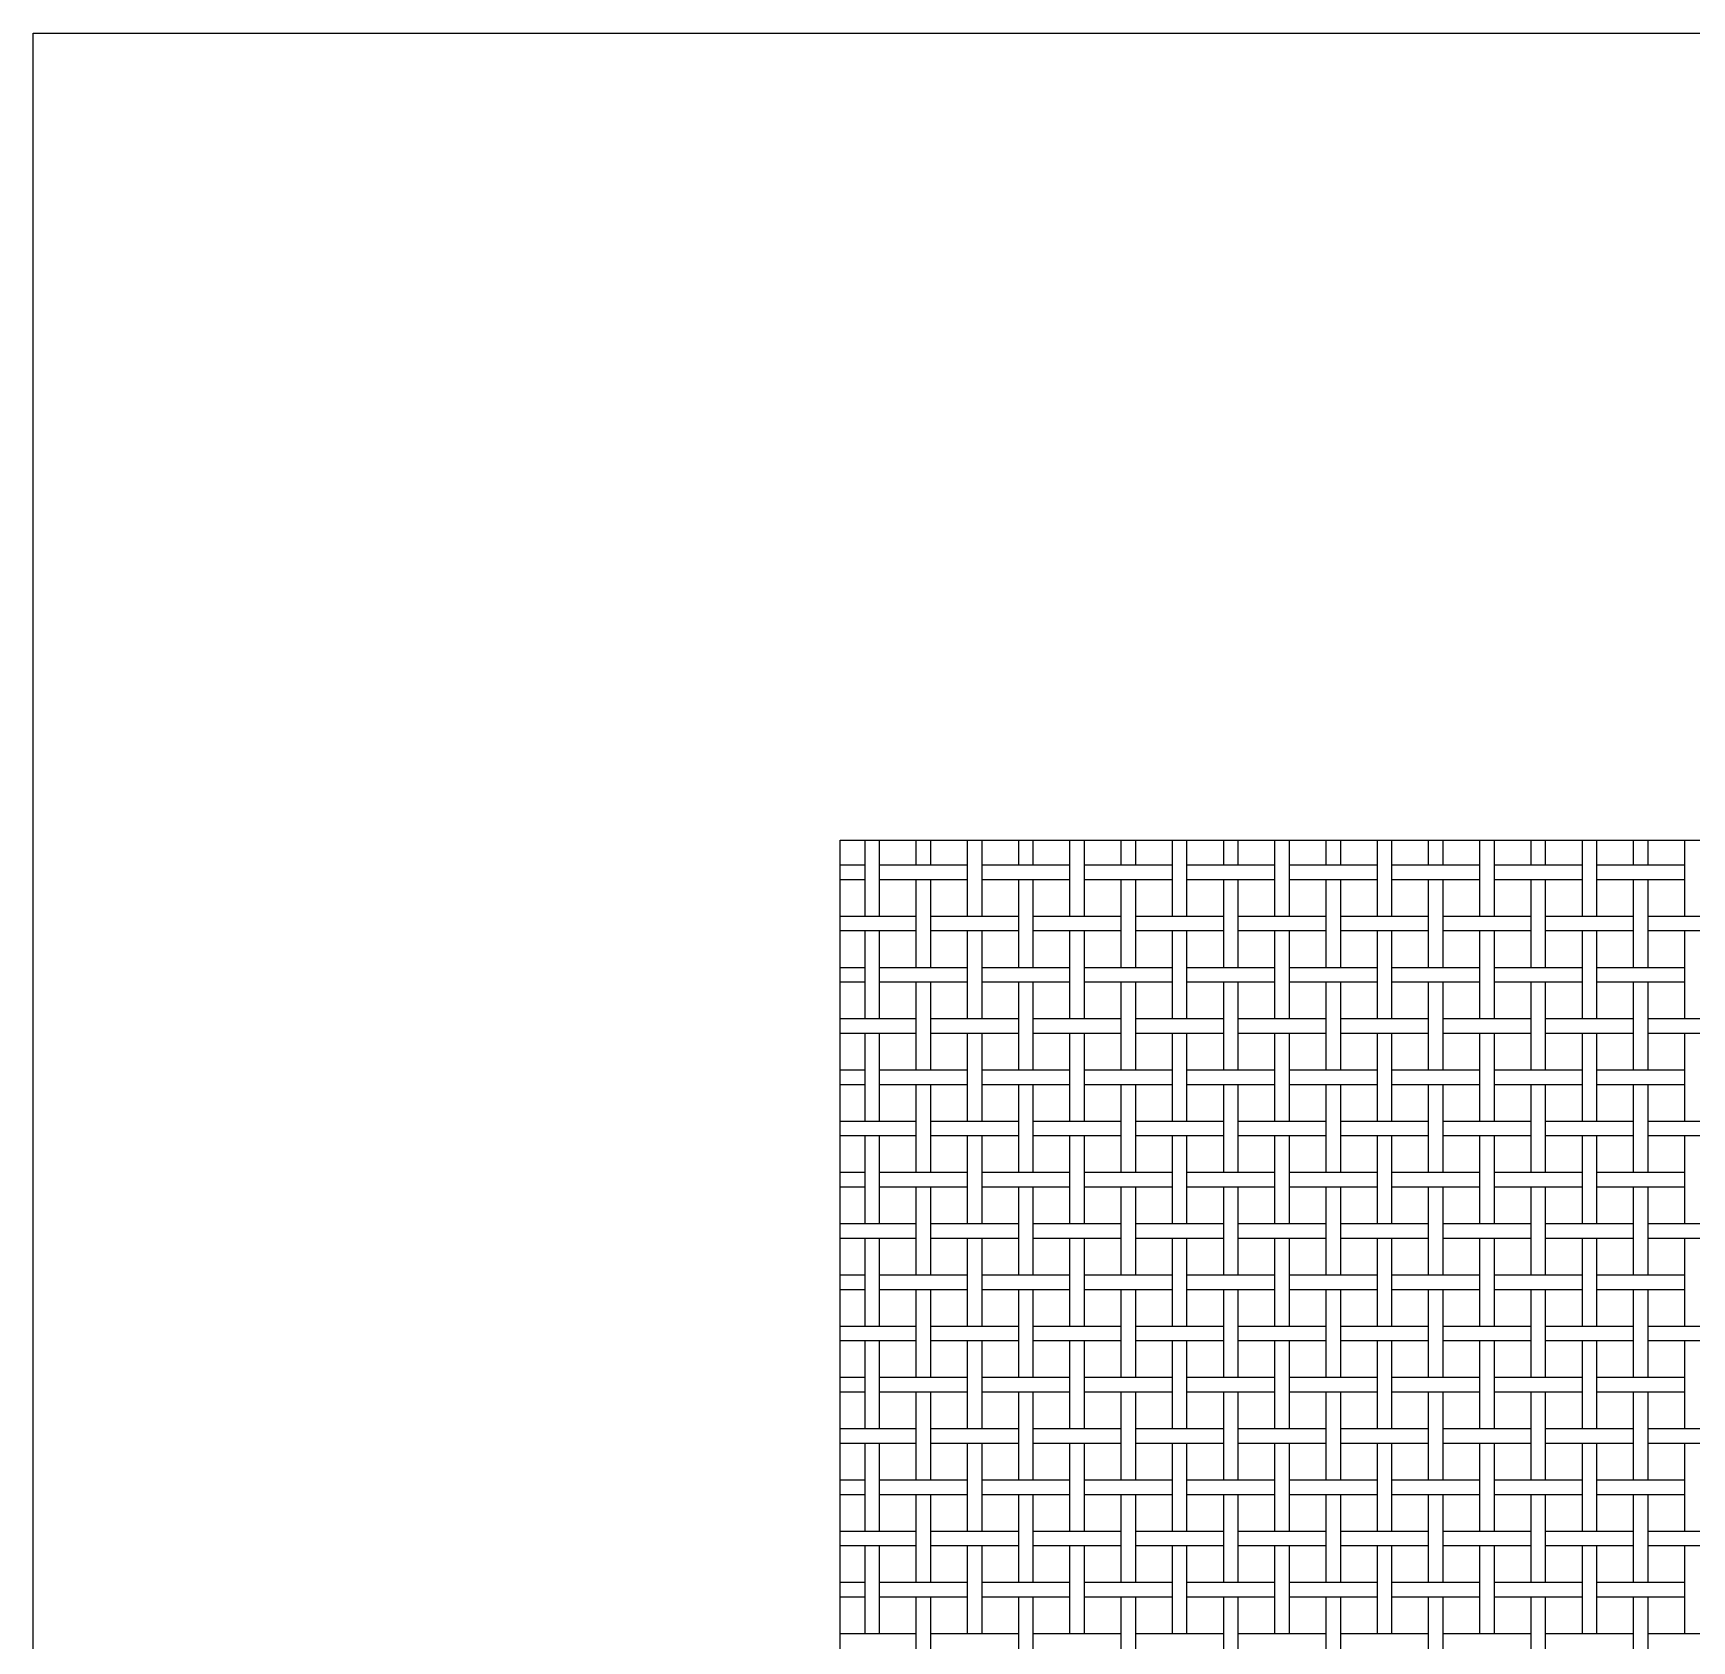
# Model space of a CAD drawing. Extents: x 0.5 to 91.8, y 0 to 62.7.
# Drawn here: x 14.88 to 35.43, y 42.77 to 62.69 of the extents above; entities that cross this region are included whole.
import ezdxf

# ---------------------------------------------------------------- set-up
doc = ezdxf.new("R2010")
doc.units = 0
doc.layers.get('0').update_dxf_attribs({"linetype": 'CONTINUOUS'})

msp = doc.modelspace()

# ---------------------------------------------------------------- linework, layer by layer
at = {"color": 7, "linetype": 'CONTINUOUS'}
for p, q in [((14.875, 62.69), (64.875, 62.69)), ((14.875, 12.69), (14.875, 62.69)), ((24.875, 52.69), (54.875, 52.69)), ((24.875, 22.69), (24.875, 52.69)), ((25.18, 52.69), (25.18, 51.75)), ((25.36, 52.69), (25.36, 51.75)), ((25.815, 52.69), (25.815, 52.385)), ((25.995, 52.69), (25.995, 52.385)), ((26.45, 52.69), (26.45, 51.75)), ((26.63, 52.69), (26.63, 51.75)), ((27.085, 52.69), (27.085, 52.385)), ((27.265, 52.69), (27.265, 52.385)), ((27.72, 52.69), (27.72, 51.75)), ((27.9, 52.69), (27.9, 51.75)), ((28.355, 52.69), (28.355, 52.385)), ((28.535, 52.69), (28.535, 52.385)), ((28.99, 52.69), (28.99, 51.75)), ((29.17, 52.69), (29.17, 51.75)), ((29.625, 52.69), (29.625, 52.385)), ((29.805, 52.69), (29.805, 52.385)), ((30.26, 52.69), (30.26, 51.75)), ((30.44, 52.69), (30.44, 51.75)), ((30.895, 52.69), (30.895, 52.385)), ((31.075, 52.69), (31.075, 52.385)), ((31.53, 52.69), (31.53, 51.75)), ((31.71, 52.69), (31.71, 51.75)), ((32.165, 52.69), (32.165, 52.385)), ((32.345, 52.69), (32.345, 52.385)), ((32.8, 52.69), (32.8, 51.75)), ((32.98, 52.69), (32.98, 51.75)), ((33.435, 52.69), (33.435, 52.385)), ((33.615, 52.69), (33.615, 52.385)), ((34.07, 52.69), (34.07, 51.75)), ((34.25, 52.69), (34.25, 51.75)), ((34.705, 52.69), (34.705, 52.385)), ((34.885, 52.69), (34.885, 52.385)), ((35.34, 52.69), (35.34, 51.75)), ((24.875, 52.385), (25.18, 52.385)), ((25.36, 52.385), (26.45, 52.385)), ((26.63, 52.385), (27.72, 52.385)), ((27.9, 52.385), (28.99, 52.385)), ((29.17, 52.385), (30.26, 52.385)), ((30.44, 52.385), (31.53, 52.385)), ((31.71, 52.385), (32.8, 52.385)), ((32.98, 52.385), (34.07, 52.385)), ((34.25, 52.385), (35.34, 52.385)), ((24.875, 52.205), (25.18, 52.205)), ((25.36, 52.205), (26.45, 52.205)), ((25.815, 52.205), (25.815, 51.115)), ((25.995, 52.205), (25.995, 51.115)), ((26.63, 52.205), (27.72, 52.205)), ((27.085, 52.205), (27.085, 51.115)), ((27.265, 52.205), (27.265, 51.115)), ((27.9, 52.205), (28.99, 52.205)), ((28.355, 52.205), (28.355, 51.115)), ((28.535, 52.205), (28.535, 51.115)), ((29.17, 52.205), (30.26, 52.205)), ((29.625, 52.205), (29.625, 51.115)), ((29.805, 52.205), (29.805, 51.115)), ((30.44, 52.205), (31.53, 52.205)), ((30.895, 52.205), (30.895, 51.115)), ((31.075, 52.205), (31.075, 51.115)), ((31.71, 52.205), (32.8, 52.205)), ((32.165, 52.205), (32.165, 51.115)), ((32.345, 52.205), (32.345, 51.115)), ((32.98, 52.205), (34.07, 52.205)), ((33.435, 52.205), (33.435, 51.115)), ((33.615, 52.205), (33.615, 51.115)), ((34.25, 52.205), (35.34, 52.205)), ((34.705, 52.205), (34.705, 51.115)), ((34.885, 52.205), (34.885, 51.115)), ((24.875, 51.75), (25.815, 51.75)), ((25.995, 51.75), (27.085, 51.75)), ((27.265, 51.75), (28.355, 51.75)), ((28.535, 51.75), (29.625, 51.75)), ((29.805, 51.75), (30.895, 51.75)), ((31.075, 51.75), (32.165, 51.75)), ((32.345, 51.75), (33.435, 51.75)), ((33.615, 51.75), (34.705, 51.75)), ((34.885, 51.75), (35.975, 51.75)), ((24.875, 51.57), (25.815, 51.57)), ((25.18, 51.57), (25.18, 50.48)), ((25.36, 51.57), (25.36, 50.48)), ((25.995, 51.57), (27.085, 51.57)), ((26.45, 51.57), (26.45, 50.48)), ((26.63, 51.57), (26.63, 50.48)), ((27.265, 51.57), (28.355, 51.57)), ((27.72, 51.57), (27.72, 50.48)), ((27.9, 51.57), (27.9, 50.48)), ((28.535, 51.57), (29.625, 51.57)), ((28.99, 51.57), (28.99, 50.48)), ((29.17, 51.57), (29.17, 50.48)), ((29.805, 51.57), (30.895, 51.57)), ((30.26, 51.57), (30.26, 50.48)), ((30.44, 51.57), (30.44, 50.48)), ((31.075, 51.57), (32.165, 51.57)), ((31.53, 51.57), (31.53, 50.48)), ((31.71, 51.57), (31.71, 50.48)), ((32.345, 51.57), (33.435, 51.57)), ((32.8, 51.57), (32.8, 50.48)), ((32.98, 51.57), (32.98, 50.48)), ((33.615, 51.57), (34.705, 51.57)), ((34.07, 51.57), (34.07, 50.48)), ((34.25, 51.57), (34.25, 50.48)), ((34.885, 51.57), (35.975, 51.57)), ((35.34, 51.57), (35.34, 50.48)), ((24.875, 51.115), (25.18, 51.115)), ((25.36, 51.115), (26.45, 51.115)), ((26.63, 51.115), (27.72, 51.115)), ((27.9, 51.115), (28.99, 51.115)), ((29.17, 51.115), (30.26, 51.115)), ((30.44, 51.115), (31.53, 51.115)), ((31.71, 51.115), (32.8, 51.115)), ((32.98, 51.115), (34.07, 51.115)), ((34.25, 51.115), (35.34, 51.115)), ((24.875, 50.935), (25.18, 50.935)), ((25.36, 50.935), (26.45, 50.935)), ((25.815, 50.935), (25.815, 49.845)), ((25.995, 50.935), (25.995, 49.845)), ((26.63, 50.935), (27.72, 50.935)), ((27.085, 50.935), (27.085, 49.845)), ((27.265, 50.935), (27.265, 49.845)), ((27.9, 50.935), (28.99, 50.935)), ((28.355, 50.935), (28.355, 49.845)), ((28.535, 50.935), (28.535, 49.845)), ((29.17, 50.935), (30.26, 50.935)), ((29.625, 50.935), (29.625, 49.845)), ((29.805, 50.935), (29.805, 49.845)), ((30.44, 50.935), (31.53, 50.935)), ((30.895, 50.935), (30.895, 49.845)), ((31.075, 50.935), (31.075, 49.845)), ((31.71, 50.935), (32.8, 50.935)), ((32.165, 50.935), (32.165, 49.845)), ((32.345, 50.935), (32.345, 49.845)), ((32.98, 50.935), (34.07, 50.935)), ((33.435, 50.935), (33.435, 49.845)), ((33.615, 50.935), (33.615, 49.845)), ((34.25, 50.935), (35.34, 50.935)), ((34.705, 50.935), (34.705, 49.845)), ((34.885, 50.935), (34.885, 49.845)), ((24.875, 50.48), (25.815, 50.48)), ((25.995, 50.48), (27.085, 50.48)), ((27.265, 50.48), (28.355, 50.48)), ((28.535, 50.48), (29.625, 50.48)), ((29.805, 50.48), (30.895, 50.48)), ((31.075, 50.48), (32.165, 50.48)), ((32.345, 50.48), (33.435, 50.48)), ((33.615, 50.48), (34.705, 50.48)), ((34.885, 50.48), (35.975, 50.48)), ((24.875, 50.3), (25.815, 50.3)), ((25.18, 50.3), (25.18, 49.21)), ((25.36, 50.3), (25.36, 49.21)), ((25.995, 50.3), (27.085, 50.3)), ((26.45, 50.3), (26.45, 49.21)), ((26.63, 50.3), (26.63, 49.21)), ((27.265, 50.3), (28.355, 50.3)), ((27.72, 50.3), (27.72, 49.21)), ((27.9, 50.3), (27.9, 49.21)), ((28.535, 50.3), (29.625, 50.3)), ((28.99, 50.3), (28.99, 49.21)), ((29.17, 50.3), (29.17, 49.21)), ((29.805, 50.3), (30.895, 50.3)), ((30.26, 50.3), (30.26, 49.21)), ((30.44, 50.3), (30.44, 49.21)), ((31.075, 50.3), (32.165, 50.3)), ((31.53, 50.3), (31.53, 49.21)), ((31.71, 50.3), (31.71, 49.21)), ((32.345, 50.3), (33.435, 50.3)), ((32.8, 50.3), (32.8, 49.21)), ((32.98, 50.3), (32.98, 49.21)), ((33.615, 50.3), (34.705, 50.3)), ((34.07, 50.3), (34.07, 49.21)), ((34.25, 50.3), (34.25, 49.21)), ((34.885, 50.3), (35.975, 50.3)), ((35.34, 50.3), (35.34, 49.21)), ((24.875, 49.845), (25.18, 49.845)), ((25.36, 49.845), (26.45, 49.845)), ((26.63, 49.845), (27.72, 49.845)), ((27.9, 49.845), (28.99, 49.845)), ((29.17, 49.845), (30.26, 49.845)), ((30.44, 49.845), (31.53, 49.845)), ((31.71, 49.845), (32.8, 49.845)), ((32.98, 49.845), (34.07, 49.845)), ((34.25, 49.845), (35.34, 49.845)), ((24.875, 49.665), (25.18, 49.665)), ((25.36, 49.665), (26.45, 49.665)), ((25.815, 49.665), (25.815, 48.575)), ((25.995, 49.665), (25.995, 48.575)), ((26.63, 49.665), (27.72, 49.665)), ((27.085, 49.665), (27.085, 48.575)), ((27.265, 49.665), (27.265, 48.575)), ((27.9, 49.665), (28.99, 49.665)), ((28.355, 49.665), (28.355, 48.575)), ((28.535, 49.665), (28.535, 48.575)), ((29.17, 49.665), (30.26, 49.665)), ((29.625, 49.665), (29.625, 48.575)), ((29.805, 49.665), (29.805, 48.575)), ((30.44, 49.665), (31.53, 49.665)), ((30.895, 49.665), (30.895, 48.575)), ((31.075, 49.665), (31.075, 48.575)), ((31.71, 49.665), (32.8, 49.665)), ((32.165, 49.665), (32.165, 48.575)), ((32.345, 49.665), (32.345, 48.575)), ((32.98, 49.665), (34.07, 49.665)), ((33.435, 49.665), (33.435, 48.575)), ((33.615, 49.665), (33.615, 48.575)), ((34.25, 49.665), (35.34, 49.665)), ((34.705, 49.665), (34.705, 48.575)), ((34.885, 49.665), (34.885, 48.575)), ((24.875, 49.21), (25.815, 49.21)), ((25.995, 49.21), (27.085, 49.21)), ((27.265, 49.21), (28.355, 49.21)), ((28.535, 49.21), (29.625, 49.21)), ((29.805, 49.21), (30.895, 49.21)), ((31.075, 49.21), (32.165, 49.21)), ((32.345, 49.21), (33.435, 49.21)), ((33.615, 49.21), (34.705, 49.21)), ((34.885, 49.21), (35.975, 49.21)), ((24.875, 49.03), (25.815, 49.03)), ((25.18, 49.03), (25.18, 47.94)), ((25.36, 49.03), (25.36, 47.94)), ((25.995, 49.03), (27.085, 49.03)), ((26.45, 49.03), (26.45, 47.94)), ((26.63, 49.03), (26.63, 47.94)), ((27.265, 49.03), (28.355, 49.03)), ((27.72, 49.03), (27.72, 47.94)), ((27.9, 49.03), (27.9, 47.94)), ((28.535, 49.03), (29.625, 49.03)), ((28.99, 49.03), (28.99, 47.94)), ((29.17, 49.03), (29.17, 47.94)), ((29.805, 49.03), (30.895, 49.03)), ((30.26, 49.03), (30.26, 47.94)), ((30.44, 49.03), (30.44, 47.94)), ((31.075, 49.03), (32.165, 49.03)), ((31.53, 49.03), (31.53, 47.94)), ((31.71, 49.03), (31.71, 47.94)), ((32.345, 49.03), (33.435, 49.03)), ((32.8, 49.03), (32.8, 47.94)), ((32.98, 49.03), (32.98, 47.94)), ((33.615, 49.03), (34.705, 49.03)), ((34.07, 49.03), (34.07, 47.94)), ((34.25, 49.03), (34.25, 47.94)), ((34.885, 49.03), (35.975, 49.03)), ((35.34, 49.03), (35.34, 47.94)), ((24.875, 48.575), (25.18, 48.575)), ((25.36, 48.575), (26.45, 48.575)), ((26.63, 48.575), (27.72, 48.575)), ((27.9, 48.575), (28.99, 48.575)), ((29.17, 48.575), (30.26, 48.575)), ((30.44, 48.575), (31.53, 48.575)), ((31.71, 48.575), (32.8, 48.575)), ((32.98, 48.575), (34.07, 48.575)), ((34.25, 48.575), (35.34, 48.575)), ((24.875, 48.395), (25.18, 48.395)), ((25.36, 48.395), (26.45, 48.395)), ((25.815, 48.395), (25.815, 47.305)), ((25.995, 48.395), (25.995, 47.305)), ((26.63, 48.395), (27.72, 48.395)), ((27.085, 48.395), (27.085, 47.305)), ((27.265, 48.395), (27.265, 47.305)), ((27.9, 48.395), (28.99, 48.395)), ((28.355, 48.395), (28.355, 47.305)), ((28.535, 48.395), (28.535, 47.305)), ((29.17, 48.395), (30.26, 48.395)), ((29.625, 48.395), (29.625, 47.305)), ((29.805, 48.395), (29.805, 47.305)), ((30.44, 48.395), (31.53, 48.395)), ((30.895, 48.395), (30.895, 47.305)), ((31.075, 48.395), (31.075, 47.305)), ((31.71, 48.395), (32.8, 48.395)), ((32.165, 48.395), (32.165, 47.305)), ((32.345, 48.395), (32.345, 47.305)), ((32.98, 48.395), (34.07, 48.395)), ((33.435, 48.395), (33.435, 47.305)), ((33.615, 48.395), (33.615, 47.305)), ((34.25, 48.395), (35.34, 48.395)), ((34.705, 48.395), (34.705, 47.305)), ((34.885, 48.395), (34.885, 47.305)), ((24.875, 47.94), (25.815, 47.94)), ((25.995, 47.94), (27.085, 47.94)), ((27.265, 47.94), (28.355, 47.94)), ((28.535, 47.94), (29.625, 47.94)), ((29.805, 47.94), (30.895, 47.94)), ((31.075, 47.94), (32.165, 47.94)), ((32.345, 47.94), (33.435, 47.94)), ((33.615, 47.94), (34.705, 47.94)), ((34.885, 47.94), (35.975, 47.94)), ((24.875, 47.76), (25.815, 47.76)), ((25.18, 47.76), (25.18, 46.67)), ((25.36, 47.76), (25.36, 46.67)), ((25.995, 47.76), (27.085, 47.76)), ((26.45, 47.76), (26.45, 46.67)), ((26.63, 47.76), (26.63, 46.67)), ((27.265, 47.76), (28.355, 47.76)), ((27.72, 47.76), (27.72, 46.67)), ((27.9, 47.76), (27.9, 46.67)), ((28.535, 47.76), (29.625, 47.76)), ((28.99, 47.76), (28.99, 46.67)), ((29.17, 47.76), (29.17, 46.67)), ((29.805, 47.76), (30.895, 47.76)), ((30.26, 47.76), (30.26, 46.67)), ((30.44, 47.76), (30.44, 46.67)), ((31.075, 47.76), (32.165, 47.76)), ((31.53, 47.76), (31.53, 46.67)), ((31.71, 47.76), (31.71, 46.67)), ((32.345, 47.76), (33.435, 47.76)), ((32.8, 47.76), (32.8, 46.67)), ((32.98, 47.76), (32.98, 46.67)), ((33.615, 47.76), (34.705, 47.76)), ((34.07, 47.76), (34.07, 46.67)), ((34.25, 47.76), (34.25, 46.67)), ((34.885, 47.76), (35.975, 47.76)), ((35.34, 47.76), (35.34, 46.67)), ((24.875, 47.305), (25.18, 47.305)), ((25.36, 47.305), (26.45, 47.305)), ((26.63, 47.305), (27.72, 47.305)), ((27.9, 47.305), (28.99, 47.305)), ((29.17, 47.305), (30.26, 47.305)), ((30.44, 47.305), (31.53, 47.305)), ((31.71, 47.305), (32.8, 47.305)), ((32.98, 47.305), (34.07, 47.305)), ((34.25, 47.305), (35.34, 47.305)), ((24.875, 47.125), (25.18, 47.125)), ((25.36, 47.125), (26.45, 47.125)), ((25.815, 47.125), (25.815, 46.035)), ((25.995, 47.125), (25.995, 46.035)), ((26.63, 47.125), (27.72, 47.125)), ((27.085, 47.125), (27.085, 46.035)), ((27.265, 47.125), (27.265, 46.035)), ((27.9, 47.125), (28.99, 47.125)), ((28.355, 47.125), (28.355, 46.035)), ((28.535, 47.125), (28.535, 46.035)), ((29.17, 47.125), (30.26, 47.125)), ((29.625, 47.125), (29.625, 46.035)), ((29.805, 47.125), (29.805, 46.035)), ((30.44, 47.125), (31.53, 47.125)), ((30.895, 47.125), (30.895, 46.035)), ((31.075, 47.125), (31.075, 46.035)), ((31.71, 47.125), (32.8, 47.125)), ((32.165, 47.125), (32.165, 46.035)), ((32.345, 47.125), (32.345, 46.035)), ((32.98, 47.125), (34.07, 47.125)), ((33.435, 47.125), (33.435, 46.035)), ((33.615, 47.125), (33.615, 46.035)), ((34.25, 47.125), (35.34, 47.125)), ((34.705, 47.125), (34.705, 46.035)), ((34.885, 47.125), (34.885, 46.035)), ((24.875, 46.67), (25.815, 46.67)), ((25.995, 46.67), (27.085, 46.67)), ((27.265, 46.67), (28.355, 46.67)), ((28.535, 46.67), (29.625, 46.67)), ((29.805, 46.67), (30.895, 46.67)), ((31.075, 46.67), (32.165, 46.67)), ((32.345, 46.67), (33.435, 46.67)), ((33.615, 46.67), (34.705, 46.67)), ((34.885, 46.67), (35.975, 46.67)), ((24.875, 46.49), (25.815, 46.49)), ((25.18, 46.49), (25.18, 45.4)), ((25.36, 46.49), (25.36, 45.4)), ((25.995, 46.49), (27.085, 46.49)), ((26.45, 46.49), (26.45, 45.4)), ((26.63, 46.49), (26.63, 45.4)), ((27.265, 46.49), (28.355, 46.49)), ((27.72, 46.49), (27.72, 45.4)), ((27.9, 46.49), (27.9, 45.4)), ((28.535, 46.49), (29.625, 46.49)), ((28.99, 46.49), (28.99, 45.4)), ((29.17, 46.49), (29.17, 45.4)), ((29.805, 46.49), (30.895, 46.49)), ((30.26, 46.49), (30.26, 45.4)), ((30.44, 46.49), (30.44, 45.4)), ((31.075, 46.49), (32.165, 46.49)), ((31.53, 46.49), (31.53, 45.4)), ((31.71, 46.49), (31.71, 45.4)), ((32.345, 46.49), (33.435, 46.49)), ((32.8, 46.49), (32.8, 45.4)), ((32.98, 46.49), (32.98, 45.4)), ((33.615, 46.49), (34.705, 46.49)), ((34.07, 46.49), (34.07, 45.4)), ((34.25, 46.49), (34.25, 45.4)), ((34.885, 46.49), (35.975, 46.49)), ((35.34, 46.49), (35.34, 45.4)), ((24.875, 46.035), (25.18, 46.035)), ((24.875, 45.855), (25.18, 45.855)), ((25.36, 46.035), (26.45, 46.035)), ((25.36, 45.855), (26.45, 45.855)), ((25.815, 45.855), (25.815, 44.765)), ((25.995, 45.855), (25.995, 44.765)), ((26.63, 46.035), (27.72, 46.035)), ((26.63, 45.855), (27.72, 45.855)), ((27.085, 45.855), (27.085, 44.765)), ((27.265, 45.855), (27.265, 44.765)), ((27.9, 46.035), (28.99, 46.035)), ((27.9, 45.855), (28.99, 45.855)), ((28.355, 45.855), (28.355, 44.765)), ((28.535, 45.855), (28.535, 44.765)), ((29.17, 46.035), (30.26, 46.035)), ((29.17, 45.855), (30.26, 45.855)), ((29.625, 45.855), (29.625, 44.765)), ((29.805, 45.855), (29.805, 44.765)), ((30.44, 46.035), (31.53, 46.035)), ((30.44, 45.855), (31.53, 45.855)), ((30.895, 45.855), (30.895, 44.765)), ((31.075, 45.855), (31.075, 44.765)), ((31.71, 46.035), (32.8, 46.035)), ((31.71, 45.855), (32.8, 45.855)), ((32.165, 45.855), (32.165, 44.765)), ((32.345, 45.855), (32.345, 44.765)), ((32.98, 46.035), (34.07, 46.035)), ((32.98, 45.855), (34.07, 45.855)), ((33.435, 45.855), (33.435, 44.765)), ((33.615, 45.855), (33.615, 44.765)), ((34.25, 46.035), (35.34, 46.035)), ((34.25, 45.855), (35.34, 45.855)), ((34.705, 45.855), (34.705, 44.765)), ((34.885, 45.855), (34.885, 44.765)), ((24.875, 45.4), (25.815, 45.4)), ((25.995, 45.4), (27.085, 45.4)), ((27.265, 45.4), (28.355, 45.4)), ((28.535, 45.4), (29.625, 45.4)), ((29.805, 45.4), (30.895, 45.4)), ((31.075, 45.4), (32.165, 45.4)), ((32.345, 45.4), (33.435, 45.4)), ((33.615, 45.4), (34.705, 45.4)), ((34.885, 45.4), (35.975, 45.4)), ((24.875, 45.22), (25.815, 45.22)), ((25.18, 45.22), (25.18, 44.13)), ((25.36, 45.22), (25.36, 44.13)), ((25.995, 45.22), (27.085, 45.22)), ((26.45, 45.22), (26.45, 44.13)), ((26.63, 45.22), (26.63, 44.13)), ((27.265, 45.22), (28.355, 45.22)), ((27.72, 45.22), (27.72, 44.13)), ((27.9, 45.22), (27.9, 44.13)), ((28.535, 45.22), (29.625, 45.22)), ((28.99, 45.22), (28.99, 44.13)), ((29.17, 45.22), (29.17, 44.13)), ((29.805, 45.22), (30.895, 45.22)), ((30.26, 45.22), (30.26, 44.13)), ((30.44, 45.22), (30.44, 44.13)), ((31.075, 45.22), (32.165, 45.22)), ((31.53, 45.22), (31.53, 44.13)), ((31.71, 45.22), (31.71, 44.13)), ((32.345, 45.22), (33.435, 45.22)), ((32.8, 45.22), (32.8, 44.13)), ((32.98, 45.22), (32.98, 44.13)), ((33.615, 45.22), (34.705, 45.22)), ((34.07, 45.22), (34.07, 44.13)), ((34.25, 45.22), (34.25, 44.13)), ((34.885, 45.22), (35.975, 45.22)), ((35.34, 45.22), (35.34, 44.13)), ((24.875, 44.765), (25.18, 44.765)), ((25.36, 44.765), (26.45, 44.765)), ((26.63, 44.765), (27.72, 44.765)), ((27.9, 44.765), (28.99, 44.765)), ((29.17, 44.765), (30.26, 44.765)), ((30.44, 44.765), (31.53, 44.765)), ((31.71, 44.765), (32.8, 44.765)), ((32.98, 44.765), (34.07, 44.765)), ((34.25, 44.765), (35.34, 44.765)), ((24.875, 44.585), (25.18, 44.585)), ((25.36, 44.585), (26.45, 44.585)), ((25.815, 44.585), (25.815, 43.495)), ((25.995, 44.585), (25.995, 43.495)), ((26.63, 44.585), (27.72, 44.585)), ((27.085, 44.585), (27.085, 43.495)), ((27.265, 44.585), (27.265, 43.495)), ((27.9, 44.585), (28.99, 44.585)), ((28.355, 44.585), (28.355, 43.495)), ((28.535, 44.585), (28.535, 43.495)), ((29.17, 44.585), (30.26, 44.585)), ((29.625, 44.585), (29.625, 43.495)), ((29.805, 44.585), (29.805, 43.495)), ((30.44, 44.585), (31.53, 44.585)), ((30.895, 44.585), (30.895, 43.495)), ((31.075, 44.585), (31.075, 43.495)), ((31.71, 44.585), (32.8, 44.585)), ((32.165, 44.585), (32.165, 43.495)), ((32.345, 44.585), (32.345, 43.495)), ((32.98, 44.585), (34.07, 44.585)), ((33.435, 44.585), (33.435, 43.495)), ((33.615, 44.585), (33.615, 43.495)), ((34.25, 44.585), (35.34, 44.585)), ((34.705, 44.585), (34.705, 43.495)), ((34.885, 44.585), (34.885, 43.495)), ((24.875, 44.13), (25.815, 44.13)), ((25.995, 44.13), (27.085, 44.13)), ((27.265, 44.13), (28.355, 44.13)), ((28.535, 44.13), (29.625, 44.13)), ((29.805, 44.13), (30.895, 44.13)), ((31.075, 44.13), (32.165, 44.13)), ((32.345, 44.13), (33.435, 44.13)), ((33.615, 44.13), (34.705, 44.13)), ((34.885, 44.13), (35.975, 44.13)), ((24.875, 43.95), (25.815, 43.95)), ((25.18, 43.95), (25.18, 42.86)), ((25.36, 43.95), (25.36, 42.86)), ((25.995, 43.95), (27.085, 43.95)), ((26.45, 43.95), (26.45, 42.86)), ((26.63, 43.95), (26.63, 42.86)), ((27.265, 43.95), (28.355, 43.95)), ((27.72, 43.95), (27.72, 42.86)), ((27.9, 43.95), (27.9, 42.86)), ((28.535, 43.95), (29.625, 43.95)), ((28.99, 43.95), (28.99, 42.86)), ((29.17, 43.95), (29.17, 42.86)), ((29.805, 43.95), (30.895, 43.95)), ((30.26, 43.95), (30.26, 42.86)), ((30.44, 43.95), (30.44, 42.86)), ((31.075, 43.95), (32.165, 43.95)), ((31.53, 43.95), (31.53, 42.86)), ((31.71, 43.95), (31.71, 42.86)), ((32.345, 43.95), (33.435, 43.95)), ((32.8, 43.95), (32.8, 42.86)), ((32.98, 43.95), (32.98, 42.86)), ((33.615, 43.95), (34.705, 43.95)), ((34.07, 43.95), (34.07, 42.86)), ((34.25, 43.95), (34.25, 42.86)), ((34.885, 43.95), (35.975, 43.95)), ((35.34, 43.95), (35.34, 42.86)), ((24.875, 43.495), (25.18, 43.495)), ((25.36, 43.495), (26.45, 43.495)), ((26.63, 43.495), (27.72, 43.495)), ((27.9, 43.495), (28.99, 43.495)), ((29.17, 43.495), (30.26, 43.495)), ((30.44, 43.495), (31.53, 43.495)), ((31.71, 43.495), (32.8, 43.495)), ((32.98, 43.495), (34.07, 43.495)), ((34.25, 43.495), (35.34, 43.495)), ((24.875, 43.315), (25.18, 43.315)), ((25.36, 43.315), (26.45, 43.315)), ((25.815, 43.315), (25.815, 42.225)), ((25.995, 43.315), (25.995, 42.225)), ((26.63, 43.315), (27.72, 43.315)), ((27.085, 43.315), (27.085, 42.225)), ((27.265, 43.315), (27.265, 42.225)), ((27.9, 43.315), (28.99, 43.315)), ((28.355, 43.315), (28.355, 42.225)), ((28.535, 43.315), (28.535, 42.225)), ((29.17, 43.315), (30.26, 43.315)), ((29.625, 43.315), (29.625, 42.225)), ((29.805, 43.315), (29.805, 42.225)), ((30.44, 43.315), (31.53, 43.315)), ((30.895, 43.315), (30.895, 42.225)), ((31.075, 43.315), (31.075, 42.225)), ((31.71, 43.315), (32.8, 43.315)), ((32.165, 43.315), (32.165, 42.225)), ((32.345, 43.315), (32.345, 42.225)), ((32.98, 43.315), (34.07, 43.315)), ((33.435, 43.315), (33.435, 42.225)), ((33.615, 43.315), (33.615, 42.225)), ((34.25, 43.315), (35.34, 43.315)), ((34.705, 43.315), (34.705, 42.225)), ((34.885, 43.315), (34.885, 42.225)), ((24.875, 42.86), (25.815, 42.86)), ((25.995, 42.86), (27.085, 42.86)), ((27.265, 42.86), (28.355, 42.86)), ((28.535, 42.86), (29.625, 42.86)), ((29.805, 42.86), (30.895, 42.86)), ((31.075, 42.86), (32.165, 42.86)), ((32.345, 42.86), (33.435, 42.86)), ((33.615, 42.86), (34.705, 42.86)), ((34.885, 42.86), (35.975, 42.86))]:
    msp.add_line(p, q, dxfattribs=at)

doc.saveas('drawing.dxf')
